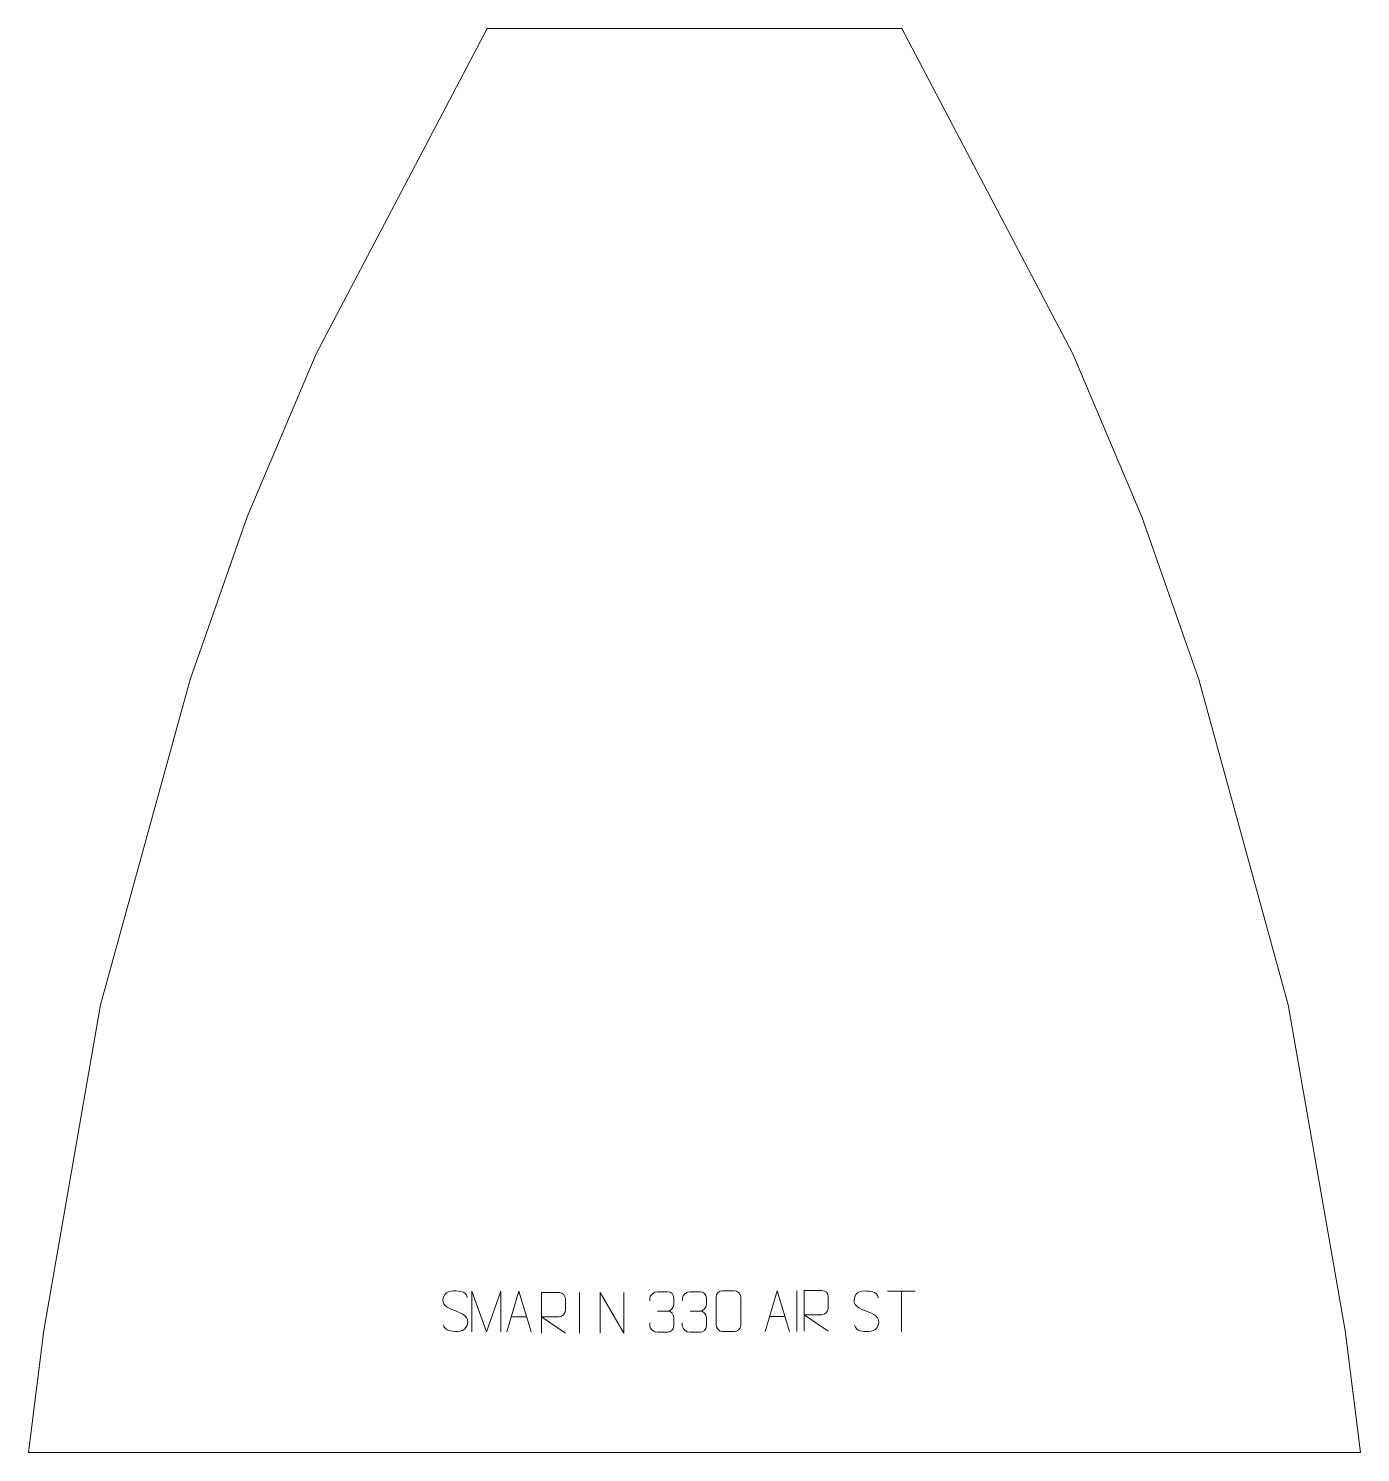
# Model space of a CAD drawing. Header units: millimetres. Extents: x -388 to 431, y 444 to 1319.
import ezdxf

# ---------------------------------------------------------------- set-up
doc = ezdxf.new("R2010")
doc.units = ezdxf.units.MM
doc.header["$MEASUREMENT"] = 0
doc.layers.add('layer 1', color=7, linetype='Continuous')

msp = doc.modelspace()

# ---------------------------------------------------------------- linework, layer by layer
at = {"layer": 'layer 1', "color": 242, "lineweight": 9}
msp.add_open_spline([(-106.3499, 1318.6392), (-106.3499, 1318.6392), (148.6498, 1318.6392), (148.6498, 1318.6392), (148.6498, 1318.6392), (148.6498, 1318.6392), (253.6498, 1118.6389), (253.6498, 1118.6389), (253.6498, 1118.6389), (253.6498, 1118.6389), (296.1497, 1018.6399), (296.1497, 1018.6399), (296.1497, 1018.6399), (296.1497, 1018.6399), (331.1507, 918.6385), (331.1507, 918.6385), (331.1507, 918.6385), (331.1507, 918.6385), (386.15, 718.64), (386.15, 718.64), (386.15, 718.64), (386.15, 718.64), (421.149, 518.6396), (421.149, 518.6396), (421.149, 518.6396), (421.149, 518.6396), (430.5259, 443.6405), (430.5259, 443.6405), (430.5259, 443.6405), (430.5259, 443.6405), (-388.2235, 443.6405), (-388.2235, 443.6405), (-388.2235, 443.6405), (-388.2235, 443.6405), (-378.8486, 518.6396), (-378.8486, 518.6396), (-378.8486, 518.6396), (-378.8486, 518.6396), (-343.8495, 718.64), (-343.8495, 718.64), (-343.8495, 718.64), (-343.8495, 718.64), (-288.8488, 918.6385), (-288.8488, 918.6385), (-288.8488, 918.6385), (-288.8488, 918.6385), (-253.8493, 1018.6399), (-253.8493, 1018.6399), (-253.8493, 1018.6399), (-253.8493, 1018.6399), (-211.3494, 1118.6389), (-211.3494, 1118.6389), (-211.3494, 1118.6389), (-211.3494, 1118.6389), (-106.3499, 1318.6392), (-106.3499, 1318.6392)], degree=3, knots=[0, 0, 0, 0, 0.06666667, 0.06666667, 0.06666667, 0.06666667, 0.13333333, 0.13333333, 0.13333333, 0.13333333, 0.2, 0.2, 0.2, 0.2, 0.26666667, 0.26666667, 0.26666667, 0.26666667, 0.33333333, 0.33333333, 0.33333333, 0.33333333, 0.4, 0.4, 0.4, 0.4, 0.46666667, 0.46666667, 0.46666667, 0.46666667, 0.53333333, 0.53333333, 0.53333333, 0.53333333, 0.6, 0.6, 0.6, 0.6, 0.66666667, 0.66666667, 0.66666667, 0.66666667, 0.73333333, 0.73333333, 0.73333333, 0.73333333, 0.8, 0.8, 0.8, 0.8, 0.86666667, 0.86666667, 0.86666667, 0.86666667, 1, 1, 1, 1], dxfattribs=at)
at = {"layer": 'layer 1', "color": 250, "lineweight": 9}
for points, knots in [([(-125.841, 530.6837), (-130.0893, 532.1541), (-134.9974, 533.9499), (-132.9923, 539.4702), (-132.9923, 539.4702), (-131.4888, 543.6101), (-126.2752, 543.2216), (-122.6716, 542.6205), (-122.6716, 542.6205), (-119.811, 542.1433), (-118.9463, 540.9301), (-118.6357, 538.846)], [0, 0, 0, 0, 0.25, 0.25, 0.25, 0.25, 0.5, 0.5, 0.5, 0.5, 1, 1, 1, 1]), ([(-115.6102, 517.7629), (-115.6102, 517.7629), (-115.6102, 542.7208), (-115.6102, 542.7208), (-115.6102, 542.7208), (-115.6102, 542.7208), (-106.6851, 517.7629), (-106.6851, 517.7629), (-106.6851, 517.7629), (-106.6851, 517.7629), (-97.9252, 542.7203), (-97.9252, 542.7203), (-97.9252, 542.7203), (-97.9252, 542.7203), (-97.9252, 517.7629), (-97.9252, 517.7629)], [0, 0, 0, 0, 0.2, 0.2, 0.2, 0.2, 0.4, 0.4, 0.4, 0.4, 0.6, 0.6, 0.6, 0.6, 1, 1, 1, 1]), ([(-94.2382, 517.7651), (-94.2382, 517.7651), (-86.8672, 542.7186), (-86.8672, 542.7186), (-86.8672, 542.7186), (-86.8672, 542.7186), (-79.2973, 517.7651), (-79.2973, 517.7651)], [0, 0, 0, 0, 0.33333333, 0.33333333, 0.33333333, 0.33333333, 1, 1, 1, 1]), ([(38.4098, 543.0237), (40.7759, 543.0237), (43.1424, 543.0237), (45.5089, 543.0237), (45.5089, 543.0237), (47.4894, 543.0593), (49.5154, 541.565), (49.5425, 539.1229), (49.5425, 539.1229), (49.5421, 533.3655), (49.5421, 527.6077), (49.5425, 521.8495), (49.5425, 521.8495), (49.4004, 519.5219), (47.694, 518.0396), (45.5089, 518.0288), (45.5089, 518.0288), (43.1365, 518.0292), (40.7641, 518.0292), (38.3921, 518.0288), (38.3921, 518.0288), (36.4336, 517.9232), (34.4272, 519.8111), (34.4386, 521.8321), (34.4386, 521.8321), (34.439, 527.6127), (34.439, 533.393), (34.4386, 539.1728), (34.4386, 539.1728), (34.4429, 541.3148), (36.22, 543.0373), (38.4098, 543.0237)], [0, 0, 0, 0, 0.11111111, 0.11111111, 0.11111111, 0.11111111, 0.22222222, 0.22222222, 0.22222222, 0.22222222, 0.33333333, 0.33333333, 0.33333333, 0.33333333, 0.44444444, 0.44444444, 0.44444444, 0.44444444, 0.55555556, 0.55555556, 0.55555556, 0.55555556, 0.66666667, 0.66666667, 0.66666667, 0.66666667, 0.77777778, 0.77777778, 0.77777778, 0.77777778, 1, 1, 1, 1]), ([(64.5201, 518.0477), (64.5201, 518.0477), (71.8911, 543.0012), (71.8911, 543.0012), (71.8911, 543.0012), (71.8911, 543.0012), (79.461, 518.0477), (79.461, 518.0477)], [0, 0, 0, 0, 0.33333333, 0.33333333, 0.33333333, 0.33333333, 1, 1, 1, 1]), ([(88.6271, 518.2057), (88.6271, 518.2057), (88.6271, 543.1592), (88.6271, 543.1592), (88.6271, 543.1592), (92.2219, 543.1592), (95.8174, 543.1592), (99.4126, 543.1592), (99.4126, 543.1592), (101.7379, 543.1215), (103.2952, 541.6315), (103.2911, 539.2651), (103.2911, 539.2651), (103.2907, 537.2296), (103.2907, 534.1702), (103.2911, 532.1342), (103.2911, 532.1342), (103.2846, 530.2587), (101.4723, 528.3169), (99.4628, 528.2978), (99.4628, 528.2978), (99.4628, 528.2978), (88.6271, 528.2978), (88.6271, 528.2978), (88.6271, 528.2978), (88.6271, 528.2978), (103.2818, 518.2057), (103.2818, 518.2057)], [0, 0, 0, 0, 0.125, 0.125, 0.125, 0.125, 0.25, 0.25, 0.25, 0.25, 0.375, 0.375, 0.375, 0.375, 0.5, 0.5, 0.5, 0.5, 0.625, 0.625, 0.625, 0.625, 0.75, 0.75, 0.75, 0.75, 1, 1, 1, 1]), ([(126.8031, 530.5939), (122.5548, 532.0643), (117.6467, 533.8601), (119.6518, 539.3804), (119.6518, 539.3804), (121.1553, 543.5203), (126.3689, 543.1318), (129.9725, 542.5307), (129.9725, 542.5307), (132.8331, 542.0535), (133.6978, 540.8403), (134.0084, 538.7562)], [0, 0, 0, 0, 0.25, 0.25, 0.25, 0.25, 0.5, 0.5, 0.5, 0.5, 1, 1, 1, 1]), ([(-72.8556, 516.9224), (-72.8556, 516.9224), (-72.8556, 541.8759), (-72.8556, 541.8759), (-72.8556, 541.8759), (-69.2608, 541.8759), (-65.6653, 541.8759), (-62.0701, 541.8759), (-62.0701, 541.8759), (-59.7448, 541.8382), (-58.1875, 540.3482), (-58.1916, 537.9818), (-58.1916, 537.9818), (-58.192, 535.9463), (-58.192, 532.8869), (-58.1916, 530.8509), (-58.1916, 530.8509), (-58.1981, 528.9754), (-60.0104, 527.0336), (-62.0199, 527.0145), (-62.0199, 527.0145), (-62.0199, 527.0145), (-72.8556, 527.0145), (-72.8556, 527.0145), (-72.8556, 527.0145), (-72.8556, 527.0145), (-58.2009, 516.9224), (-58.2009, 516.9224)], [0, 0, 0, 0, 0.125, 0.125, 0.125, 0.125, 0.25, 0.25, 0.25, 0.25, 0.375, 0.375, 0.375, 0.375, 0.5, 0.5, 0.5, 0.5, 0.625, 0.625, 0.625, 0.625, 0.75, 0.75, 0.75, 0.75, 1, 1, 1, 1]), ([(-36.8509, 516.9224), (-36.8509, 516.9224), (-36.8509, 541.8759), (-36.8509, 541.8759), (-36.8509, 541.8759), (-36.8509, 541.8759), (-22.1961, 516.9224), (-22.1961, 516.9224), (-22.1961, 516.9224), (-22.1961, 516.9224), (-22.1961, 541.8759), (-22.1961, 541.8759)], [0, 0, 0, 0, 0.25, 0.25, 0.25, 0.25, 0.5, 0.5, 0.5, 0.5, 1, 1, 1, 1]), ([(-6.3032, 536.7696), (-6.3032, 536.7696), (-6.3032, 538.6268), (-6.3032, 538.6268), (-6.3032, 538.6268), (-6.3175, 540.3687), (-3.653, 542.4868), (-1.5939, 542.4641), (-1.5939, 542.4641), (0.4702, 542.4641), (2.5342, 542.4641), (4.5979, 542.4641), (4.5979, 542.4641), (6.7924, 542.4729), (8.3907, 540.6261), (8.4351, 538.714), (8.4351, 538.714), (8.4347, 537.2789), (8.4347, 535.8438), (8.4351, 534.4083), (8.4351, 534.4083), (8.3865, 532.7548), (6.7839, 530.5248), (4.5856, 530.5348), (4.5856, 530.5348), (6.7893, 530.5236), (8.3973, 528.7204), (8.4513, 526.6609), (8.4513, 526.6609), (8.4509, 524.8762), (8.4509, 523.0915), (8.4513, 521.3064), (8.4513, 521.3064), (8.4614, 519.245), (6.4065, 517.4819), (4.5856, 517.49), (4.5856, 517.49), (2.5203, 517.4903), (0.4551, 517.4903), (-1.6105, 517.49), (-1.6105, 517.49), (-3.7791, 517.5015), (-6.3101, 519.9017), (-6.3287, 521.3635), (-6.3287, 521.3635), (-6.3287, 521.3635), (-6.3287, 523.2721), (-6.3287, 523.2721)], [0, 0, 0, 0, 0.07692308, 0.07692308, 0.07692308, 0.07692308, 0.15384615, 0.15384615, 0.15384615, 0.15384615, 0.23076923, 0.23076923, 0.23076923, 0.23076923, 0.30769231, 0.30769231, 0.30769231, 0.30769231, 0.38461538, 0.38461538, 0.38461538, 0.38461538, 0.46153846, 0.46153846, 0.46153846, 0.46153846, 0.53846154, 0.53846154, 0.53846154, 0.53846154, 0.61538462, 0.61538462, 0.61538462, 0.61538462, 0.69230769, 0.69230769, 0.69230769, 0.69230769, 0.76923077, 0.76923077, 0.76923077, 0.76923077, 0.84615385, 0.84615385, 0.84615385, 0.84615385, 1, 1, 1, 1]), ([(13.6968, 536.7696), (13.6968, 536.7696), (13.6968, 538.6268), (13.6968, 538.6268), (13.6968, 538.6268), (13.6825, 540.3687), (16.347, 542.4868), (18.4061, 542.4641), (18.4061, 542.4641), (20.4702, 542.4641), (22.5342, 542.4641), (24.5979, 542.4641), (24.5979, 542.4641), (26.7924, 542.4729), (28.3907, 540.6261), (28.4351, 538.714), (28.4351, 538.714), (28.4347, 537.2789), (28.4347, 535.8438), (28.4351, 534.4083), (28.4351, 534.4083), (28.3865, 532.7548), (26.7839, 530.5248), (24.5856, 530.5348), (24.5856, 530.5348), (26.7893, 530.5236), (28.3973, 528.7204), (28.4513, 526.6609), (28.4513, 526.6609), (28.4509, 524.8762), (28.4509, 523.0915), (28.4513, 521.3064), (28.4513, 521.3064), (28.4614, 519.245), (26.4065, 517.4819), (24.5856, 517.49), (24.5856, 517.49), (22.5203, 517.4903), (20.4551, 517.4903), (18.3895, 517.49), (18.3895, 517.49), (16.2209, 517.5015), (13.6899, 519.9017), (13.6713, 521.3635), (13.6713, 521.3635), (13.6713, 521.3635), (13.6713, 523.2721), (13.6713, 523.2721)], [0, 0, 0, 0, 0.07692308, 0.07692308, 0.07692308, 0.07692308, 0.15384615, 0.15384615, 0.15384615, 0.15384615, 0.23076923, 0.23076923, 0.23076923, 0.23076923, 0.30769231, 0.30769231, 0.30769231, 0.30769231, 0.38461538, 0.38461538, 0.38461538, 0.38461538, 0.46153846, 0.46153846, 0.46153846, 0.46153846, 0.53846154, 0.53846154, 0.53846154, 0.53846154, 0.61538462, 0.61538462, 0.61538462, 0.61538462, 0.69230769, 0.69230769, 0.69230769, 0.69230769, 0.76923077, 0.76923077, 0.76923077, 0.76923077, 0.84615385, 0.84615385, 0.84615385, 0.84615385, 1, 1, 1, 1]), ([(-125.841, 530.6836), (-121.8224, 529.0369), (-116.7929, 527.1486), (-118.6269, 521.7883), (-118.6269, 521.7883), (-120.0867, 517.5219), (-124.9975, 517.7786), (-128.7236, 518.3333), (-128.7236, 518.3333), (-131.4736, 518.7431), (-132.6945, 519.9566), (-133.0725, 522.0688)], [0, 0, 0, 0, 0.25, 0.25, 0.25, 0.25, 0.5, 0.5, 0.5, 0.5, 1, 1, 1, 1]), ([(126.8031, 530.5938), (130.8217, 528.9471), (135.8512, 527.0588), (134.0172, 521.6985), (134.0172, 521.6985), (132.5574, 517.4321), (127.6466, 517.6888), (123.9205, 518.2435), (123.9205, 518.2435), (121.1705, 518.6533), (119.9496, 519.8668), (119.5716, 521.979)], [0, 0, 0, 0, 0.25, 0.25, 0.25, 0.25, 0.5, 0.5, 0.5, 0.5, 1, 1, 1, 1])]:
    msp.add_open_spline(points, degree=3, knots=knots, dxfattribs=at)
for points in [[(83.9905, 543.0115), (83.9905, 543.0115), (83.9905, 518.0374), (83.9905, 518.0374)], [(139.7949, 542.8739), (139.7949, 542.8739), (156.7821, 542.8739), (156.7821, 542.8739)], [(148.2887, 517.9439), (148.2887, 517.9439), (148.2887, 542.8974), (148.2887, 542.8974)], [(-49.5235, 541.8862), (-49.5235, 541.8862), (-49.5235, 516.9121), (-49.5235, 516.9121)], [(-91.5156, 527.0145), (-91.5156, 527.0145), (-82.0199, 527.0145), (-82.0199, 527.0145)], [(-1.5935, 530.5244), (-1.5935, 530.5244), (4.6029, 530.5244), (4.6029, 530.5244)], [(18.4065, 530.5244), (18.4065, 530.5244), (24.6029, 530.5244), (24.6029, 530.5244)], [(67.2427, 527.2971), (67.2427, 527.2971), (76.7384, 527.2971), (76.7384, 527.2971)]]:
    msp.add_open_spline(points, degree=3, dxfattribs=at)

doc.saveas('drawing.dxf')
